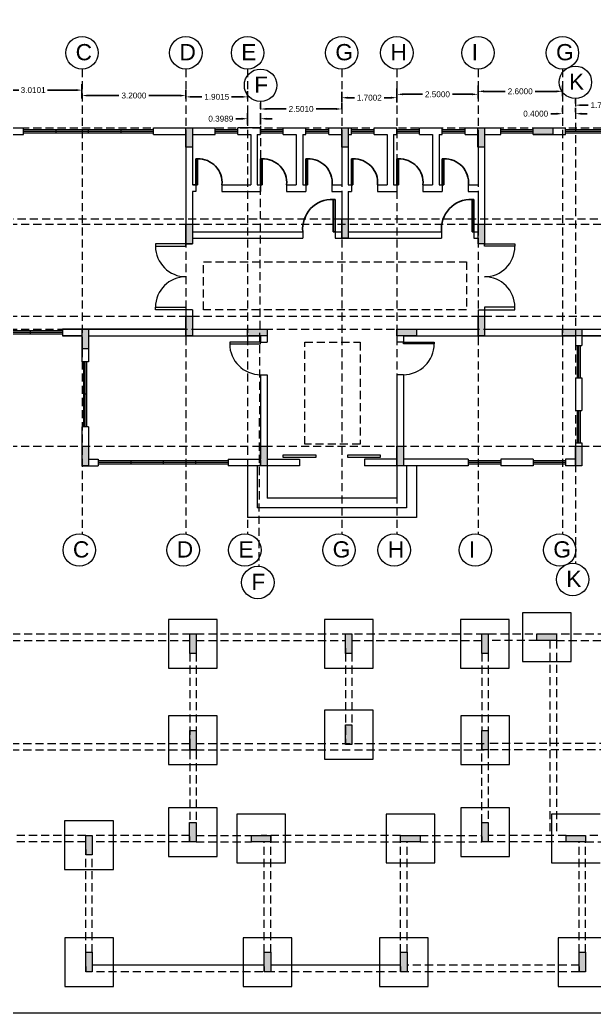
# Model space of a CAD drawing. Header units: inches. Extents: x 4 to 844, y 19 to 530.
# Drawn here: x 22.38 to 40.07, y 67.87 to 98.45 of the extents above; entities that cross this region are included whole.
import ezdxf

# ---------------------------------------------------------------- set-up
doc = ezdxf.new("R2010")
doc.units = ezdxf.units.IN
doc.header["$MEASUREMENT"] = 0
doc.linetypes.add('DASHED2', pattern=[0.375, 0.25, -0.125])
doc.linetypes.add('HIDDEN', pattern=[0.375, 0.25, -0.125])
doc.layers.add('DOOR', color=2, linetype='Continuous')
doc.layers.add('FUR', color=6, linetype='Continuous')
doc.styles.get("Standard").update_dxf_attribs({"font": 'arial.ttf'})
doc.dimstyles.get("Standard").update_dxf_attribs({"dimtxt": 0.18, "dimasz": 0.18, "dimexe": 0.18, "dimexo": 0.0625, "dimgap": 0.09, "dimtad": 0, "dimtih": 1, "dimtoh": 1, "dimdec": 4, "dimzin": 0, "dimdsep": 46, "dimtxsty": 'Standard', "dimcen": 0.09, "dimadec": 0, "dimazin": 0, "dimtfac": 1, "dimtdec": 4, "dimtofl": 0, "dimtmove": 0, "dimatfit": 3, "dimfxl": 1, "dimtolj": 1, "dimtzin": 0, "dimarcsym": 0})

# ---------------------------------------------------------------- blocks, each defined once
blk = doc.blocks.new('DESK4')
at = {"color": 0}
for p, q in [((0, 1), (-0.06, 1)), ((0, 0), (-0.06, 0))]:
    blk.add_line(p, q, dxfattribs=at)
blk.add_lwpolyline([(-0.06, 1), (-0.06, 0)], dxfattribs=at)
blk.add_lwpolyline([(0.944, 0, 0.455404), (0, 1), (0, 0)], format="xyb", dxfattribs=at)
blk = doc.blocks.new('*D122')
at = {"color": 0, "lineweight": -2, "transparency": 16777216}
for p, q in [((39.496, 95.869), (39.496, 96)), ((39.676, 95.82), (39.891, 95.82)), ((41.016, 95.82), (40.801, 95.82)), ((41.196, 95.869), (41.196, 96))]:
    blk.add_line(p, q, dxfattribs=at)
at = {"color": 0, "lineweight": 0, "transparency": 16777216}
for points in [[(39.676, 95.85), (39.676, 95.79), (39.496, 95.82)], [(41.016, 95.85), (41.016, 95.79), (41.196, 95.82)]]:
    blk.add_solid(points, dxfattribs=at)
at = {"layer": 'Defpoints', "color": 0, "lineweight": 0, "transparency": 16777216}
for p in [(39.496, 95.82), (39.496, 95.807), (41.196, 95.807)]:
    blk.add_point(p, dxfattribs=at)
at = {"color": 0, "lineweight": 0, "transparency": 16777216, "insert": (40.346, 95.82), "char_height": 0.18, "attachment_point": 5}
blk.add_mtext('\\A1;1.7000', dxfattribs=at)
blk = doc.blocks.new('*D123')
at = {"color": 0, "lineweight": -2, "transparency": 16777216}
for p, q in [((39.096, 95.608), (39.096, 95.738)), ((39.496, 95.608), (39.496, 95.738)), ((38.916, 95.558), (38.736, 95.558)), ((39.676, 95.558), (39.856, 95.558))]:
    blk.add_line(p, q, dxfattribs=at)
at = {"color": 0, "lineweight": 0, "transparency": 16777216}
for points in [[(38.916, 95.588), (38.916, 95.528), (39.096, 95.558)], [(39.676, 95.588), (39.676, 95.528), (39.496, 95.558)]]:
    blk.add_solid(points, dxfattribs=at)
at = {"layer": 'Defpoints', "color": 0, "lineweight": 0, "transparency": 16777216}
for p in [(39.096, 95.558), (39.096, 95.545), (39.496, 95.545)]:
    blk.add_point(p, dxfattribs=at)
at = {"color": 0, "lineweight": 0, "transparency": 16777216, "insert": (38.273, 95.558), "char_height": 0.18, "attachment_point": 5}
blk.add_mtext('\\A1;0.4000', dxfattribs=at)
blk = doc.blocks.new('*D124')
at = {"color": 0, "lineweight": -2, "transparency": 16777216}
for p, q in [((36.496, 96.093), (36.496, 96.426)), ((39.096, 96.093), (39.096, 96.426)), ((36.676, 96.246), (37.331, 96.246)), ((38.916, 96.246), (38.261, 96.246))]:
    blk.add_line(p, q, dxfattribs=at)
at = {"color": 0, "lineweight": 0, "transparency": 16777216}
for points in [[(36.676, 96.276), (36.676, 96.216), (36.496, 96.246)], [(38.916, 96.276), (38.916, 96.216), (39.096, 96.246)]]:
    blk.add_solid(points, dxfattribs=at)
at = {"layer": 'Defpoints', "color": 0, "lineweight": 0, "transparency": 16777216}
for p in [(36.496, 96.246), (36.496, 96.03), (39.096, 96.03)]:
    blk.add_point(p, dxfattribs=at)
at = {"color": 0, "lineweight": 0, "transparency": 16777216, "insert": (37.796, 96.246), "char_height": 0.18, "attachment_point": 5}
blk.add_mtext('\\A1;2.6000', dxfattribs=at)
blk = doc.blocks.new('*D125')
at = {"color": 0, "lineweight": -2, "transparency": 16777216}
for p, q in [((33.996, 96.021), (33.996, 96.334)), ((36.496, 96.021), (36.496, 96.334)), ((34.176, 96.154), (34.781, 96.154)), ((36.316, 96.154), (35.711, 96.154))]:
    blk.add_line(p, q, dxfattribs=at)
at = {"color": 0, "lineweight": 0, "transparency": 16777216}
for points in [[(34.176, 96.184), (34.176, 96.124), (33.996, 96.154)], [(36.316, 96.184), (36.316, 96.124), (36.496, 96.154)]]:
    blk.add_solid(points, dxfattribs=at)
at = {"layer": 'Defpoints', "color": 0, "lineweight": 0, "transparency": 16777216}
for p in [(33.996, 96.154), (33.996, 95.958), (36.496, 95.958)]:
    blk.add_point(p, dxfattribs=at)
at = {"color": 0, "lineweight": 0, "transparency": 16777216, "insert": (35.246, 96.154), "char_height": 0.18, "attachment_point": 5}
blk.add_mtext('\\A1;2.5000', dxfattribs=at)
blk = doc.blocks.new('*D126')
at = {"color": 0, "lineweight": -2, "transparency": 16777216}
for p, q in [((32.296, 95.903), (32.296, 96.23)), ((32.476, 96.05), (32.692, 96.05)), ((33.816, 96.05), (33.6, 96.05)), ((33.996, 95.903), (33.996, 96.23))]:
    blk.add_line(p, q, dxfattribs=at)
at = {"color": 0, "lineweight": 0, "transparency": 16777216}
for points in [[(32.476, 96.08), (32.476, 96.02), (32.296, 96.05)], [(33.816, 96.08), (33.816, 96.02), (33.996, 96.05)]]:
    blk.add_solid(points, dxfattribs=at)
at = {"layer": 'Defpoints', "color": 0, "lineweight": 0, "transparency": 16777216}
for p in [(32.296, 96.05), (32.296, 95.841), (33.996, 95.841)]:
    blk.add_point(p, dxfattribs=at)
at = {"color": 0, "lineweight": 0, "transparency": 16777216, "insert": (33.146, 96.05), "char_height": 0.18, "attachment_point": 5}
blk.add_mtext('\\A1;1.7002', dxfattribs=at)
blk = doc.blocks.new('*D127')
at = {"color": 0, "lineweight": -2, "transparency": 16777216}
for p, q in [((29.795, 95.704), (29.795, 95.883)), ((32.296, 95.694), (32.296, 95.883)), ((29.975, 95.703), (30.58, 95.703)), ((32.116, 95.703), (31.51, 95.703))]:
    blk.add_line(p, q, dxfattribs=at)
at = {"color": 0, "lineweight": 0, "transparency": 16777216}
for points in [[(29.975, 95.733), (29.975, 95.673), (29.795, 95.703)], [(32.116, 95.733), (32.116, 95.673), (32.296, 95.703)]]:
    blk.add_solid(points, dxfattribs=at)
at = {"layer": 'Defpoints', "color": 0, "lineweight": 0, "transparency": 16777216}
for p in [(29.795, 95.703), (29.795, 95.641), (32.296, 95.631)]:
    blk.add_point(p, dxfattribs=at)
at = {"color": 0, "lineweight": 0, "transparency": 16777216, "insert": (31.045, 95.703), "char_height": 0.18, "attachment_point": 5}
blk.add_mtext('\\A1;2.5010', dxfattribs=at)
blk = doc.blocks.new('*D128')
at = {"color": 0, "lineweight": -2, "transparency": 16777216}
for p, q in [((29.396, 95.579), (29.396, 95.223)), ((29.795, 95.579), (29.795, 95.223)), ((29.216, 95.403), (29.036, 95.403)), ((29.975, 95.403), (30.155, 95.403))]:
    blk.add_line(p, q, dxfattribs=at)
at = {"color": 0, "lineweight": 0, "transparency": 16777216}
for points in [[(29.216, 95.433), (29.216, 95.373), (29.396, 95.403)], [(29.975, 95.433), (29.975, 95.373), (29.795, 95.403)]]:
    blk.add_solid(points, dxfattribs=at)
at = {"layer": 'Defpoints', "color": 0, "lineweight": 0, "transparency": 16777216}
for p in [(29.396, 95.641), (29.795, 95.641), (29.396, 95.403)]:
    blk.add_point(p, dxfattribs=at)
at = {"color": 0, "lineweight": 0, "transparency": 16777216, "insert": (28.572, 95.403), "char_height": 0.18, "attachment_point": 5}
blk.add_mtext('\\A1;0.3989', dxfattribs=at)
blk = doc.blocks.new('*D129')
at = {"color": 0, "lineweight": -2, "transparency": 16777216}
for p, q in [((27.494, 96.028), (27.494, 96.256)), ((27.674, 96.076), (27.989, 96.076)), ((29.216, 96.076), (28.901, 96.076)), ((29.396, 96.028), (29.396, 96.256))]:
    blk.add_line(p, q, dxfattribs=at)
at = {"color": 0, "lineweight": 0, "transparency": 16777216}
for points in [[(27.674, 96.106), (27.674, 96.046), (27.494, 96.076)], [(29.216, 96.106), (29.216, 96.046), (29.396, 96.076)]]:
    blk.add_solid(points, dxfattribs=at)
at = {"layer": 'Defpoints', "color": 0, "lineweight": 0, "transparency": 16777216}
for p in [(27.494, 96.076), (27.494, 95.965), (29.396, 95.965)]:
    blk.add_point(p, dxfattribs=at)
at = {"color": 0, "lineweight": 0, "transparency": 16777216, "insert": (28.445, 96.076), "char_height": 0.18, "attachment_point": 5}
blk.add_mtext('\\A1;1.9015', dxfattribs=at)
blk = doc.blocks.new('*D130')
at = {"color": 0, "lineweight": -2, "transparency": 16777216}
for p, q in [((24.294, 96.028), (24.294, 96.296)), ((24.474, 96.116), (25.431, 96.116)), ((27.314, 96.116), (26.358, 96.116)), ((27.494, 96.028), (27.494, 96.296))]:
    blk.add_line(p, q, dxfattribs=at)
at = {"color": 0, "lineweight": 0, "transparency": 16777216}
for points in [[(24.474, 96.146), (24.474, 96.086), (24.294, 96.116)], [(27.314, 96.146), (27.314, 96.086), (27.494, 96.116)]]:
    blk.add_solid(points, dxfattribs=at)
at = {"layer": 'Defpoints', "color": 0, "lineweight": 0, "transparency": 16777216}
for p in [(24.294, 96.116), (24.294, 95.965), (27.494, 95.965)]:
    blk.add_point(p, dxfattribs=at)
at = {"color": 0, "lineweight": 0, "transparency": 16777216, "insert": (25.894, 96.116), "char_height": 0.18, "attachment_point": 5}
blk.add_mtext('\\A1;3.2000', dxfattribs=at)
blk = doc.blocks.new('*D131')
at = {"color": 0, "lineweight": -2, "transparency": 16777216}
for p, q in [((21.284, 96.179), (21.284, 96.464)), ((24.294, 96.179), (24.294, 96.464)), ((21.464, 96.284), (22.343, 96.284)), ((24.114, 96.284), (23.236, 96.284))]:
    blk.add_line(p, q, dxfattribs=at)
at = {"color": 0, "lineweight": 0, "transparency": 16777216}
for points in [[(21.464, 96.314), (21.464, 96.254), (21.284, 96.284)], [(24.114, 96.314), (24.114, 96.254), (24.294, 96.284)]]:
    blk.add_solid(points, dxfattribs=at)
at = {"layer": 'Defpoints', "color": 0, "lineweight": 0, "transparency": 16777216}
for p in [(21.284, 96.284), (21.284, 96.116), (24.294, 96.116)]:
    blk.add_point(p, dxfattribs=at)
at = {"color": 0, "lineweight": 0, "transparency": 16777216, "insert": (22.789, 96.284), "char_height": 0.18, "attachment_point": 5}
blk.add_mtext('\\A1;3.0101', dxfattribs=at)

msp = doc.modelspace()

# ---------------------------------------------------------------- hatches: boundary and pattern name
at = {"lineweight": 0}
h = msp.add_hatch(color=5, dxfattribs=at)
h.dxf.hatch_style = 1
h.paths.add_polyline_path([(27.49645, 94.52224), (27.69645, 94.52224), (27.69645, 95.12224), (27.49645, 95.12224)])
h = msp.add_hatch(color=5, dxfattribs=at)
h.dxf.hatch_style = 1
h.paths.add_polyline_path([(32.29574, 94.52224), (32.49574, 94.52224), (32.49574, 95.12224), (32.29574, 95.12224)])
h = msp.add_hatch(color=5, dxfattribs=at)
h.dxf.hatch_style = 1
h.paths.add_polyline_path([(36.49455, 94.52224), (36.69455, 94.52224), (36.69455, 95.12224), (36.49455, 95.12224)])
h = msp.add_hatch(color=5, dxfattribs=at)
h.dxf.hatch_style = 1
h.paths.add_polyline_path([(38.79592, 95.12224), (38.19592, 95.12224), (38.19592, 94.92224), (38.79592, 94.92224)])
h = msp.add_hatch(color=5, dxfattribs=at)
h.dxf.hatch_style = 1
h.paths.add_polyline_path([(27.69592, 92.15421), (27.49592, 92.15421), (27.49592, 91.55421), (27.69592, 91.55421)])
h = msp.add_hatch(color=5, dxfattribs=at)
h.dxf.hatch_style = 1
h.paths.add_polyline_path([(32.29574, 91.72224), (32.49574, 91.72224), (32.49574, 92.32224), (32.29574, 92.32224)])
h = msp.add_hatch(color=5, dxfattribs=at)
h.dxf.hatch_style = 1
h.paths.add_polyline_path([(36.69592, 92.15421), (36.49592, 92.15421), (36.49592, 91.55421), (36.69592, 91.55421)])
h = msp.add_hatch(color=5, dxfattribs=at)
h.dxf.hatch_style = 1
h.paths.add_polyline_path([(27.69438, 89.32224), (27.49438, 89.32224), (27.49438, 88.72224), (27.69438, 88.72224)])
h = msp.add_hatch(color=5, dxfattribs=at)
h.dxf.hatch_style = 1
h.paths.add_polyline_path([(36.69592, 89.32224), (36.49592, 89.32224), (36.49592, 88.72224), (36.69592, 88.72224)])
h = msp.add_hatch(color=5, dxfattribs=at)
h.dxf.hatch_style = 1
h.paths.add_polyline_path([(24.49438, 88.92224), (24.29438, 88.92224), (24.29438, 88.32224), (24.49438, 88.32224)])
h = msp.add_hatch(color=5, dxfattribs=at)
h.dxf.hatch_style = 1
h.paths.add_polyline_path([(29.39592, 88.92224), (29.39592, 88.72224), (29.99592, 88.72224), (29.99592, 88.92224)])
h = msp.add_hatch(color=5, dxfattribs=at)
h.dxf.hatch_style = 1
h.paths.add_polyline_path([(33.99592, 88.92224), (33.99592, 88.72224), (34.59592, 88.72224), (34.59592, 88.92224)])
h = msp.add_hatch(color=5, dxfattribs=at)
h.dxf.hatch_style = 1
h.paths.add_polyline_path([(39.09592, 88.92224), (39.09592, 88.72224), (39.69592, 88.72224), (39.69592, 88.92224)])
h = msp.add_hatch(color=5, dxfattribs=at)
h.dxf.hatch_style = 1
h.paths.add_polyline_path([(24.29592, 84.72224), (24.49592, 84.72224), (24.49592, 85.32224), (24.29592, 85.32224)])
h = msp.add_hatch(color=5, dxfattribs=at)
h.dxf.hatch_style = 1
h.paths.add_polyline_path([(29.99592, 85.32224), (29.79592, 85.32224), (29.79592, 84.72224), (29.99592, 84.72224)])
h = msp.add_hatch(color=5, dxfattribs=at)
h.dxf.hatch_style = 1
h.paths.add_polyline_path([(33.99592, 84.72224), (34.19592, 84.72224), (34.19592, 85.32224), (33.99592, 85.32224)])
h = msp.add_hatch(color=5, dxfattribs=at)
h.dxf.hatch_style = 1
h.paths.add_polyline_path([(39.49592, 84.72224), (39.69592, 84.72224), (39.69592, 85.32224), (39.49592, 85.32224)])
h = msp.add_hatch(color=5, dxfattribs=at)
h.dxf.hatch_style = 1
h.paths.add_polyline_path([(27.61217, 78.94038), (27.81217, 78.94038), (27.81217, 79.54038), (27.61217, 79.54038)])
h = msp.add_hatch(color=5, dxfattribs=at)
h.dxf.hatch_style = 1
h.paths.add_polyline_path([(32.41147, 78.94038), (32.61147, 78.94038), (32.61147, 79.54038), (32.41147, 79.54038)])
h = msp.add_hatch(color=5, dxfattribs=at)
h.dxf.hatch_style = 1
h.paths.add_polyline_path([(36.61028, 78.94038), (36.81028, 78.94038), (36.81028, 79.54038), (36.61028, 79.54038)])
h = msp.add_hatch(color=5, dxfattribs=at)
h.dxf.hatch_style = 1
h.paths.add_polyline_path([(38.31164, 79.54038), (38.31164, 79.34038), (38.91164, 79.34038), (38.91164, 79.54038)])
h = msp.add_hatch(color=5, dxfattribs=at)
h.dxf.hatch_style = 1
h.paths.add_polyline_path([(27.61164, 75.97236), (27.81164, 75.97236), (27.81164, 76.57236), (27.61164, 76.57236)])
h = msp.add_hatch(color=5, dxfattribs=at)
h.dxf.hatch_style = 1
h.paths.add_polyline_path([(32.41147, 76.14038), (32.61147, 76.14038), (32.61147, 76.74038), (32.41147, 76.74038)])
h = msp.add_hatch(color=5, dxfattribs=at)
h.dxf.hatch_style = 1
h.paths.add_polyline_path([(36.61164, 75.97236), (36.81164, 75.97236), (36.81164, 76.57236), (36.61164, 76.57236)])
h = msp.add_hatch(color=5, dxfattribs=at)
h.dxf.hatch_style = 1
h.paths.add_polyline_path([(27.61011, 73.14038), (27.81011, 73.14038), (27.81011, 73.74038), (27.61011, 73.74038)])
h = msp.add_hatch(color=5, dxfattribs=at)
h.dxf.hatch_style = 1
h.paths.add_polyline_path([(36.61164, 73.14038), (36.81164, 73.14038), (36.81164, 73.74038), (36.61164, 73.74038)])
h = msp.add_hatch(color=5, dxfattribs=at)
h.dxf.hatch_style = 1
h.paths.add_polyline_path([(24.41011, 72.74038), (24.61011, 72.74038), (24.61011, 73.34038), (24.41011, 73.34038)])
h = msp.add_hatch(color=5, dxfattribs=at)
h.dxf.hatch_style = 1
h.paths.add_polyline_path([(29.51164, 73.34038), (29.51164, 73.14038), (30.11164, 73.14038), (30.11164, 73.34038)])
h = msp.add_hatch(color=5, dxfattribs=at)
h.dxf.hatch_style = 1
h.paths.add_polyline_path([(34.11164, 73.34038), (34.11164, 73.14038), (34.71164, 73.14038), (34.71164, 73.34038)])
h = msp.add_hatch(color=5, dxfattribs=at)
h.dxf.hatch_style = 1
h.paths.add_polyline_path([(39.21164, 73.34038), (39.21164, 73.14038), (39.81164, 73.14038), (39.81164, 73.34038)])
h = msp.add_hatch(color=5, dxfattribs=at)
h.dxf.hatch_style = 1
h.paths.add_polyline_path([(24.41164, 69.14038), (24.61164, 69.14038), (24.61164, 69.74038), (24.41164, 69.74038)])
h = msp.add_hatch(color=5, dxfattribs=at)
h.dxf.hatch_style = 1
h.paths.add_polyline_path([(29.91164, 69.14038), (30.11164, 69.14038), (30.11164, 69.74038), (29.91164, 69.74038)])
h = msp.add_hatch(color=5, dxfattribs=at)
h.dxf.hatch_style = 1
h.paths.add_polyline_path([(34.11164, 69.14038), (34.31164, 69.14038), (34.31164, 69.74038), (34.11164, 69.74038)])
h = msp.add_hatch(color=5, dxfattribs=at)
h.dxf.hatch_style = 1
h.paths.add_polyline_path([(39.61164, 69.14038), (39.81164, 69.14038), (39.81164, 69.74038), (39.61164, 69.74038)])

# ---------------------------------------------------------------- linework, layer by layer
at = {"color": 3, "linetype": 'HIDDEN', "lineweight": 0}
for p, q in [((24.29438, 96.93344), (24.29438, 82.61889)), ((27.49438, 96.93344), (27.49438, 82.61889)), ((29.39592, 96.93344), (29.39592, 82.61889)), ((32.29574, 96.93344), (32.29574, 82.61889)), ((33.99592, 96.93344), (33.99592, 82.61889)), ((36.49592, 96.93344), (36.49592, 82.61889)), ((39.09592, 96.93344), (39.09592, 82.61889)), ((39.49592, 96.02458), (39.49592, 81.71003)), ((29.79592, 95.93239), (29.74014, 81.62413))]:
    msp.add_line(p, q, dxfattribs=at)
at = {"linetype": 'HIDDEN', "lineweight": 0}
for p, q in [((14.16761, 95.12224), (51.48253, 95.12224)), ((11.43689, 92.32224), (48.75181, 92.32224)), ((14.16761, 92.15421), (51.48253, 92.15421)), ((14.16761, 89.32224), (51.48253, 89.32224)), ((10.79396, 88.92224), (48.10888, 88.92224)), ((14.16761, 85.32224), (51.48253, 85.32224))]:
    msp.add_line(p, q, dxfattribs=at)
at = {"color": 40, "lineweight": 0, "true_color": 0xf8d731}
for p, q in [((20.49592, 95.12224), (22.49592, 95.12224)), ((22.49592, 94.92224), (22.49592, 95.12224)), ((26.49592, 95.12224), (28.39556, 95.12224)), ((26.49592, 94.92224), (26.49592, 95.12224)), ((27.49586, 95.12224), (27.79586, 95.12224)), ((29.09562, 94.92224), (29.09562, 95.12224)), ((30.49568, 94.92224), (30.49568, 95.12224)), ((31.89574, 94.92224), (31.89574, 95.12224)), ((33.2958, 94.92224), (33.2958, 95.12224)), ((34.69586, 94.92224), (34.69586, 95.12224)), ((36.09592, 95.12224), (37.19592, 95.12224)), ((36.09592, 94.92224), (36.09592, 95.12224)), ((37.19592, 94.92224), (37.19592, 95.12224)), ((38.19592, 95.12224), (39.19592, 95.12224)), ((38.19592, 94.92224), (38.19592, 95.12224)), ((39.19592, 94.92224), (39.19592, 95.12224)), ((22.49592, 95.07224), (26.49592, 95.07224)), ((22.49592, 95.02224), (26.49592, 95.02224)), ((22.49592, 94.97224), (26.49592, 94.97224)), ((23.49592, 94.97224), (23.49592, 95.07224)), ((24.49592, 94.97224), (24.49592, 95.07224)), ((25.49592, 94.97224), (25.49592, 95.07224)), ((28.39556, 95.07224), (29.09562, 95.07224)), ((28.39556, 95.02224), (29.09562, 95.02224)), ((28.39556, 94.97224), (29.09562, 94.97224)), ((29.79562, 95.07224), (30.49568, 95.07224)), ((29.79562, 95.02224), (30.49568, 95.02224)), ((29.79562, 94.97224), (30.49568, 94.97224)), ((31.19568, 95.07224), (31.89574, 95.07224)), ((31.19568, 95.02224), (31.89574, 95.02224)), ((31.19568, 94.97224), (31.89574, 94.97224)), ((32.59574, 95.07224), (33.2958, 95.07224)), ((32.59574, 95.02224), (33.2958, 95.02224)), ((32.59574, 94.97224), (33.2958, 94.97224)), ((33.9958, 95.07224), (34.69586, 95.07224)), ((33.9958, 95.02224), (34.69586, 95.02224)), ((33.9958, 94.97224), (34.69586, 94.97224)), ((35.39586, 95.07224), (36.09592, 95.07224)), ((35.39586, 95.02224), (36.09592, 95.02224)), ((35.39586, 94.97224), (36.09592, 94.97224)), ((37.19592, 95.07224), (38.19592, 95.07224)), ((37.19592, 95.02224), (38.19592, 95.02224)), ((37.19592, 94.97224), (38.19592, 94.97224)), ((39.19592, 95.07224), (41.19592, 95.07224)), ((39.19592, 95.02224), (41.19592, 95.02224)), ((39.19592, 94.97224), (41.19592, 94.97224)), ((32.49574, 94.52224), (32.29574, 94.52224)), ((27.70433, 93.36615), (27.80433, 93.36615)), ((27.80433, 93.36615), (27.80433, 93.16615)), ((28.60433, 93.36615), (28.60433, 93.16615)), ((29.69562, 93.36615), (29.79562, 93.36615)), ((29.79562, 93.36615), (29.79562, 93.16615)), ((30.59562, 93.36615), (30.59562, 93.16615)), ((31.09568, 93.36615), (31.19568, 93.36615)), ((31.19568, 93.36615), (31.19568, 93.16615)), ((31.99568, 93.36615), (31.99568, 93.16615)), ((32.49574, 93.36615), (32.59574, 93.36615)), ((32.59574, 93.36615), (32.59574, 93.16615)), ((33.39574, 93.36615), (33.39574, 93.16615)), ((33.8958, 93.36615), (33.9958, 93.36615)), ((33.9958, 93.36615), (33.9958, 93.16615)), ((34.7958, 93.36615), (34.7958, 93.16615)), ((35.29586, 93.36615), (35.39586, 93.36615)), ((35.39586, 93.36615), (35.39586, 93.16615)), ((36.19586, 93.36615), (36.19586, 93.16615)), ((31.09592, 91.92224), (31.09592, 91.72224)), ((32.09592, 91.92224), (32.09592, 91.72224)), ((35.37084, 91.92224), (35.37084, 91.72224)), ((36.37084, 91.92224), (36.37084, 91.72224)), ((27.49592, 91.55572), (27.69592, 91.55572)), ((27.69592, 91.55421), (27.49592, 91.55421)), ((32.49574, 91.72224), (32.29574, 91.72224)), ((36.69592, 91.55421), (36.49592, 91.55421)), ((27.69592, 89.52224), (27.49592, 89.52224)), ((36.49592, 89.52224), (36.69592, 89.52224)), ((23.69592, 88.87224), (21.69592, 88.87224)), ((23.69592, 88.82224), (21.69592, 88.82224)), ((23.69592, 88.77224), (21.69592, 88.77224)), ((22.69592, 88.87224), (22.69592, 88.77224)), ((23.69592, 88.92224), (23.69592, 88.72224)), ((23.69592, 88.72224), (24.29592, 88.72224)), ((24.29592, 88.72224), (23.69592, 88.72224)), ((24.29592, 87.92224), (24.29592, 88.72224)), ((27.69438, 88.72224), (27.49438, 88.72224)), ((29.39592, 88.72224), (29.39592, 88.92224)), ((33.99592, 88.72224), (33.99592, 88.92224)), ((36.69592, 88.72224), (36.49592, 88.72224)), ((39.09592, 88.72224), (39.09592, 88.92224)), ((39.69592, 88.72224), (42.19592, 88.72224)), ((42.19592, 88.72224), (39.69592, 88.72224)), ((39.69592, 88.72224), (39.69592, 88.42224)), ((29.79592, 88.52224), (29.99592, 88.52224)), ((34.19592, 88.52224), (33.99592, 88.52224)), ((39.49592, 88.42224), (39.69592, 88.42224)), ((39.54592, 88.42224), (39.54592, 87.42224)), ((39.59592, 88.42224), (39.59592, 87.42224)), ((39.64592, 88.42224), (39.64592, 87.42224)), ((24.49438, 88.32224), (24.29438, 88.32224)), ((24.49592, 87.92224), (24.29592, 87.92224)), ((24.34592, 85.92224), (24.34592, 87.92224)), ((24.39592, 85.92224), (24.39592, 87.92224)), ((24.44592, 85.92224), (24.44592, 87.92224)), ((29.79592, 87.52224), (29.99592, 87.52224)), ((34.19592, 87.52224), (33.99592, 87.52224)), ((34.19592, 87.52224), (33.99592, 87.52224)), ((39.49592, 87.42224), (39.69592, 87.42224)), ((39.69592, 87.42224), (39.69592, 86.42224)), ((24.44592, 86.92224), (24.34592, 86.92224)), ((39.49592, 86.42224), (39.69592, 86.42224)), ((39.54592, 86.42224), (39.54592, 85.42224)), ((39.59592, 86.42224), (39.59592, 85.42224)), ((39.64592, 86.42224), (39.64592, 85.42224)), ((24.29592, 84.72224), (24.29592, 85.92224)), ((24.49592, 85.92224), (24.29592, 85.92224)), ((39.49592, 85.42224), (39.69592, 85.42224)), ((39.69592, 85.42224), (39.69592, 84.72224)), ((30.49737, 85.0528), (31.49737, 85.0528)), ((30.49737, 84.9728), (30.49737, 85.0528)), ((31.49737, 85.0528), (31.49737, 84.9728)), ((32.48127, 85.0528), (33.48127, 85.0528)), ((32.48127, 84.9728), (32.48127, 85.0528)), ((33.48127, 85.0528), (33.48127, 84.9728)), ((24.49592, 84.72224), (24.29592, 84.72224)), ((28.79592, 84.87224), (24.79592, 84.87224)), ((28.79592, 84.82224), (24.79592, 84.82224)), ((28.79592, 84.77224), (24.79592, 84.77224)), ((25.79592, 84.87224), (25.79592, 84.77224)), ((26.79592, 84.87224), (26.79592, 84.77224)), ((27.79592, 84.87224), (27.79592, 84.77224)), ((28.79592, 84.92224), (28.79592, 84.72224)), ((30.99592, 84.72224), (28.79592, 84.72224)), ((29.99592, 84.72224), (29.79592, 84.72224)), ((31.49737, 84.9728), (30.49737, 84.9728)), ((30.99592, 84.92224), (30.99592, 84.72224)), ((33.48127, 84.9728), (32.48127, 84.9728)), ((32.99592, 84.92224), (32.99592, 84.72224)), ((36.19592, 84.72224), (32.99592, 84.72224)), ((34.19592, 84.72224), (33.99592, 84.72224)), ((36.19592, 84.92224), (36.19592, 84.72224)), ((37.19592, 84.87224), (36.19592, 84.87224)), ((37.19592, 84.82224), (36.19592, 84.82224)), ((37.19592, 84.77224), (36.19592, 84.77224)), ((37.19592, 84.92224), (37.19592, 84.72224)), ((38.19592, 84.72224), (37.19592, 84.72224)), ((38.19592, 84.92224), (38.19592, 84.72224)), ((39.19592, 84.87224), (38.19592, 84.87224)), ((39.19592, 84.82224), (38.19592, 84.82224)), ((39.19592, 84.77224), (38.19592, 84.77224)), ((39.19592, 84.92224), (39.19592, 84.72224)), ((39.69592, 84.72224), (39.19592, 84.72224)), ((39.69592, 84.72224), (39.49592, 84.72224)), ((38.31164, 79.34038), (38.31164, 79.54038)), ((32.61147, 78.94038), (32.41147, 78.94038)), ((32.61147, 76.14038), (32.41147, 76.14038)), ((27.61164, 75.97386), (27.81164, 75.97386)), ((27.81164, 75.97236), (27.61164, 75.97236)), ((36.81164, 75.97236), (36.61164, 75.97236)), ((27.81011, 73.14038), (27.61011, 73.14038)), ((29.51164, 73.14038), (29.51164, 73.34038)), ((34.11164, 73.14038), (34.11164, 73.34038)), ((36.81164, 73.14038), (36.61164, 73.14038)), ((39.21164, 73.14038), (39.21164, 73.34038)), ((24.61011, 72.74038), (24.41011, 72.74038)), ((24.61164, 69.14038), (24.41164, 69.14038)), ((30.11164, 69.14038), (29.91164, 69.14038)), ((34.31164, 69.14038), (34.11164, 69.14038)), ((39.81164, 69.14038), (39.61164, 69.14038))]:
    msp.add_line(p, q, dxfattribs=at)
at = {"lineweight": 0}
for p, q in [((27.49645, 95.12224), (27.69645, 95.12224)), ((27.49645, 94.52224), (27.49645, 95.12224)), ((27.69645, 95.12224), (27.69645, 94.52224)), ((28.39556, 94.92224), (28.39556, 95.12224)), ((29.79562, 95.12224), (29.09562, 95.12224)), ((29.79562, 94.92224), (29.79562, 95.12224)), ((30.49568, 95.12224), (31.19568, 95.12224)), ((31.19568, 94.92224), (31.19568, 95.12224)), ((31.89574, 95.12224), (32.59574, 95.12224)), ((32.29574, 95.12224), (32.49574, 95.12224)), ((32.29574, 94.52224), (32.29574, 95.12224)), ((32.49574, 95.12224), (32.49574, 94.52224)), ((32.59574, 94.92224), (32.59574, 95.12224)), ((33.2958, 95.12224), (33.9958, 95.12224)), ((33.9958, 94.92224), (33.9958, 95.12224)), ((34.69586, 95.12224), (35.39586, 95.12224)), ((35.39586, 94.92224), (35.39586, 95.12224)), ((36.49455, 95.12224), (36.69455, 95.12224)), ((36.49455, 94.52224), (36.49455, 95.12224)), ((36.69455, 95.12224), (36.69455, 94.52224)), ((38.19592, 95.12224), (38.79592, 95.12224)), ((38.19592, 94.92224), (38.19592, 95.12224)), ((38.79592, 95.12224), (38.79592, 94.92224)), ((21.49592, 94.92224), (22.49592, 94.92224)), ((26.49592, 94.92224), (27.49592, 94.92224)), ((27.49592, 94.92224), (27.49592, 91.52224)), ((27.69586, 94.92224), (28.39556, 94.92224)), ((27.69586, 94.92224), (27.69586, 93.36615)), ((27.69592, 94.92224), (27.69592, 93.36615)), ((29.49562, 94.92224), (29.49562, 93.36615)), ((29.69562, 94.92224), (29.69562, 93.36615)), ((29.69562, 94.92224), (29.79562, 94.92224)), ((30.49568, 94.92224), (30.89568, 94.92224)), ((30.89568, 94.92224), (30.89568, 93.36615)), ((31.09568, 94.92224), (31.09568, 93.36615)), ((31.09568, 94.92224), (31.19568, 94.92224)), ((31.89574, 94.92224), (32.29574, 94.92224)), ((32.29574, 94.92224), (32.29574, 93.36615)), ((32.49574, 94.92224), (32.49574, 93.36615)), ((32.49574, 94.92224), (32.59574, 94.92224)), ((33.2958, 94.92224), (33.6958, 94.92224)), ((33.6958, 94.92224), (33.6958, 93.36615)), ((33.8958, 94.92224), (33.8958, 93.36615)), ((33.8958, 94.92224), (33.9958, 94.92224)), ((34.69586, 94.92224), (35.09586, 94.92224)), ((35.09586, 94.92224), (35.09586, 93.36615)), ((35.29586, 94.92224), (35.29586, 93.36615)), ((35.29586, 94.92224), (35.39586, 94.92224)), ((36.09592, 94.92224), (36.49592, 94.92224)), ((36.49592, 94.92224), (36.49592, 93.36615)), ((36.69592, 94.92224), (37.19592, 94.92224)), ((36.69592, 94.92224), (36.69592, 91.52224)), ((38.19592, 94.92224), (39.19592, 94.92224)), ((38.79592, 94.92224), (38.19592, 94.92224)), ((27.69645, 94.52224), (27.49645, 94.52224)), ((32.29574, 94.69026), (32.29574, 94.52224)), ((32.49574, 94.52224), (32.29574, 94.52224)), ((36.69455, 94.52224), (36.49455, 94.52224)), ((27.85233, 93.36615), (27.69586, 93.36615)), ((27.70433, 93.36615), (27.85233, 93.36615)), ((28.60433, 93.36615), (29.49562, 93.36615)), ((29.69562, 93.36615), (29.84362, 93.36615)), ((30.59562, 93.36615), (30.89568, 93.36615)), ((31.09568, 93.36615), (31.24368, 93.36615)), ((31.99568, 93.36615), (32.29574, 93.36615)), ((32.49574, 93.36615), (32.64374, 93.36615)), ((33.39574, 93.36615), (33.6958, 93.36615)), ((33.8958, 93.36615), (34.0438, 93.36615)), ((34.7958, 93.36615), (35.09586, 93.36615)), ((35.29586, 93.36615), (35.44386, 93.36615)), ((36.19586, 93.36615), (36.49592, 93.36615)), ((27.69586, 93.16615), (27.69586, 92.15116)), ((27.80433, 93.16615), (27.69586, 93.16615)), ((28.60433, 93.16615), (29.79562, 93.16615)), ((30.59562, 93.16615), (31.19568, 93.16615)), ((31.99568, 93.16615), (32.29574, 93.16615)), ((32.29574, 93.16615), (32.29574, 91.92224)), ((32.49574, 93.16615), (32.49574, 91.92224)), ((32.49574, 93.16615), (32.59574, 93.16615)), ((33.39574, 93.16615), (33.9958, 93.16615)), ((34.7958, 93.16615), (35.39586, 93.16615)), ((36.19586, 93.16615), (36.49592, 93.16615)), ((36.49592, 93.16615), (36.49592, 91.92224)), ((27.69592, 92.72224), (27.69592, 91.92224)), ((27.49592, 92.15421), (27.69592, 92.15421)), ((27.49592, 91.55421), (27.49592, 92.15421)), ((27.69592, 92.15421), (27.69592, 91.55421)), ((32.29574, 92.32224), (32.49574, 92.32224)), ((32.29574, 91.72224), (32.29574, 92.32224)), ((32.49574, 92.32224), (32.49574, 91.72224)), ((36.49592, 92.15421), (36.69592, 92.15421)), ((36.49592, 91.55421), (36.49592, 92.15421)), ((36.69592, 92.15421), (36.69592, 91.55421)), ((27.69592, 91.92224), (31.09593, 91.92224)), ((32.03616, 91.92224), (32.29574, 91.92224)), ((32.29574, 91.89026), (32.29574, 91.72224)), ((32.49574, 91.92224), (35.37086, 91.92224)), ((36.31108, 91.92224), (36.49592, 91.92224)), ((27.49592, 91.72224), (27.49592, 91.55421)), ((27.69592, 91.55421), (27.49592, 91.55421)), ((27.69592, 91.72224), (27.69592, 91.55572)), ((27.69592, 91.72224), (31.09592, 91.72224)), ((32.09592, 91.72224), (35.37084, 91.72224)), ((32.49574, 91.72224), (32.29574, 91.72224)), ((36.37084, 91.72224), (36.49592, 91.72224)), ((36.49592, 91.72224), (36.49592, 91.55421)), ((36.69592, 91.55421), (36.49592, 91.55421)), ((27.49438, 89.32224), (27.69438, 89.32224)), ((27.49438, 88.72224), (27.49438, 89.32224)), ((27.49592, 89.52224), (27.49592, 88.92224)), ((27.69438, 89.32224), (27.69438, 88.72224)), ((27.69592, 89.52224), (27.69592, 88.92224)), ((36.49592, 89.52224), (36.49592, 88.92224)), ((36.49592, 89.32224), (36.69592, 89.32224)), ((36.49592, 88.72224), (36.49592, 89.32224)), ((36.69592, 89.52224), (36.69592, 88.92224)), ((36.69592, 89.32224), (36.69592, 88.72224)), ((23.69592, 88.92224), (27.49592, 88.92224)), ((24.49592, 88.92224), (23.69592, 88.92224)), ((24.29438, 88.92224), (24.49438, 88.92224)), ((24.29438, 88.32224), (24.29438, 88.92224)), ((24.49438, 88.92224), (24.49438, 88.32224)), ((27.49592, 88.92224), (24.49592, 88.92224)), ((24.49592, 88.72224), (29.79592, 88.72224)), ((24.49592, 88.72224), (24.49592, 87.92224)), ((27.49438, 88.89026), (27.49438, 88.72224)), ((27.69438, 88.72224), (27.49438, 88.72224)), ((27.69592, 88.92224), (29.99592, 88.92224)), ((29.39592, 88.92224), (29.99592, 88.92224)), ((29.39592, 88.72224), (29.39592, 88.92224)), ((29.99592, 88.72224), (29.39592, 88.72224)), ((29.79592, 88.72224), (29.79592, 88.52224)), ((29.99592, 88.92224), (29.99592, 88.52224)), ((29.99592, 88.92224), (29.99592, 88.72224)), ((33.99592, 88.92224), (36.49592, 88.92224)), ((33.99592, 88.92224), (33.99592, 88.52224)), ((33.99592, 88.92224), (34.59592, 88.92224)), ((33.99592, 88.72224), (33.99592, 88.92224)), ((34.59592, 88.72224), (33.99592, 88.72224)), ((34.19592, 88.72224), (39.49592, 88.72224)), ((34.19592, 88.72224), (34.19592, 88.52224)), ((34.59592, 88.92224), (34.59592, 88.72224)), ((36.49592, 88.89026), (36.49592, 88.72224)), ((36.69592, 88.72224), (36.49592, 88.72224)), ((36.69592, 88.92224), (42.19592, 88.92224)), ((36.69592, 88.92224), (39.49592, 88.92224)), ((39.09592, 88.92224), (39.69592, 88.92224)), ((39.09592, 88.72224), (39.09592, 88.92224)), ((39.69592, 88.72224), (39.09592, 88.72224)), ((39.49592, 88.72224), (39.49592, 88.42224)), ((39.69592, 88.92224), (39.69592, 88.72224)), ((24.29438, 88.49026), (24.29438, 88.32224)), ((24.49438, 88.32224), (24.29438, 88.32224)), ((29.79592, 87.52224), (29.79592, 84.92224)), ((29.99592, 87.52224), (29.99592, 84.92224)), ((33.99592, 87.52224), (33.99592, 84.92224)), ((34.19592, 87.52224), (34.19592, 84.92224)), ((39.49592, 87.42224), (39.49592, 86.42224)), ((24.49592, 85.92224), (24.49592, 84.92224)), ((24.29592, 85.32224), (24.49592, 85.32224)), ((24.29592, 84.72224), (24.29592, 85.32224)), ((24.49592, 85.32224), (24.49592, 84.72224)), ((29.79592, 85.32224), (29.99592, 85.32224)), ((29.79592, 84.72224), (29.79592, 85.32224)), ((29.99592, 85.32224), (29.99592, 84.72224)), ((33.99592, 85.32224), (34.19592, 85.32224)), ((33.99592, 84.72224), (33.99592, 85.32224)), ((34.19592, 85.32224), (34.19592, 84.72224)), ((39.49592, 85.42224), (39.49592, 84.92224)), ((39.49592, 85.32224), (39.69592, 85.32224)), ((39.49592, 84.72224), (39.49592, 85.32224)), ((39.69592, 85.32224), (39.69592, 84.72224)), ((24.29592, 84.89026), (24.29592, 84.72224)), ((24.29592, 84.72224), (24.79592, 84.72224)), ((24.49592, 84.72224), (24.29592, 84.72224)), ((24.49592, 84.92224), (24.79592, 84.92224)), ((24.79592, 84.92224), (24.79592, 84.72224)), ((28.79592, 84.92224), (29.79592, 84.92224)), ((29.39592, 84.72224), (29.39592, 83.12224)), ((29.69592, 84.72224), (29.69592, 83.42224)), ((29.79592, 84.89026), (29.79592, 84.72224)), ((29.99592, 84.72224), (29.79592, 84.72224)), ((29.99592, 84.92224), (30.99592, 84.92224)), ((29.99592, 84.72224), (29.99592, 83.72224)), ((33.99592, 84.92224), (32.99592, 84.92224)), ((33.99592, 84.89026), (33.99592, 84.72224)), ((34.19592, 84.72224), (33.99592, 84.72224)), ((35.49592, 84.92224), (34.19592, 84.92224)), ((34.29592, 84.72224), (34.29592, 83.42224)), ((34.59592, 84.72224), (34.59592, 83.12224)), ((36.19592, 84.92224), (35.49592, 84.92224)), ((38.19592, 84.92224), (37.19592, 84.92224)), ((39.49592, 84.92224), (39.19592, 84.92224)), ((39.49592, 84.89026), (39.49592, 84.72224)), ((39.69592, 84.72224), (39.49592, 84.72224)), ((33.99592, 83.72224), (29.99592, 83.72224)), ((34.29592, 83.42224), (29.69592, 83.42224)), ((34.59592, 83.12224), (29.39592, 83.12224)), ((27.61217, 79.54038), (27.81217, 79.54038)), ((27.61217, 78.94038), (27.61217, 79.54038)), ((27.81217, 79.54038), (27.81217, 78.94038)), ((32.41147, 79.54038), (32.61147, 79.54038)), ((32.41147, 78.94038), (32.41147, 79.54038)), ((32.61147, 79.54038), (32.61147, 78.94038)), ((36.61028, 79.54038), (36.81028, 79.54038)), ((36.61028, 78.94038), (36.61028, 79.54038)), ((36.81028, 79.54038), (36.81028, 78.94038)), ((38.31164, 79.54038), (38.91164, 79.54038)), ((38.31164, 79.34038), (38.31164, 79.54038)), ((38.91164, 79.54038), (38.91164, 79.34038)), ((38.91164, 79.34038), (38.31164, 79.34038)), ((27.81217, 78.94038), (27.61217, 78.94038)), ((32.41147, 79.1084), (32.41147, 78.94038)), ((32.61147, 78.94038), (32.41147, 78.94038)), ((36.81028, 78.94038), (36.61028, 78.94038)), ((27.61164, 76.57236), (27.81164, 76.57236)), ((27.61164, 75.97236), (27.61164, 76.57236)), ((27.81164, 76.57236), (27.81164, 75.97236)), ((32.41147, 76.74038), (32.61147, 76.74038)), ((32.41147, 76.14038), (32.41147, 76.74038)), ((32.61147, 76.74038), (32.61147, 76.14038)), ((36.61164, 76.57236), (36.81164, 76.57236)), ((36.61164, 75.97236), (36.61164, 76.57236)), ((36.81164, 76.57236), (36.81164, 75.97236)), ((27.61164, 76.14038), (27.61164, 75.97236)), ((27.81164, 76.14038), (27.81164, 75.97386)), ((32.41147, 76.3084), (32.41147, 76.14038)), ((32.61147, 76.14038), (32.41147, 76.14038)), ((36.61164, 76.14038), (36.61164, 75.97236)), ((27.81164, 75.97236), (27.61164, 75.97236)), ((36.81164, 75.97236), (36.61164, 75.97236)), ((27.61011, 73.74038), (27.81011, 73.74038)), ((27.61011, 73.14038), (27.61011, 73.74038)), ((27.81011, 73.74038), (27.81011, 73.14038)), ((36.61164, 73.74038), (36.81164, 73.74038)), ((36.61164, 73.14038), (36.61164, 73.74038)), ((36.81164, 73.74038), (36.81164, 73.14038)), ((24.41011, 73.34038), (24.61011, 73.34038)), ((24.41011, 72.74038), (24.41011, 73.34038)), ((24.61011, 73.34038), (24.61011, 72.74038)), ((27.61011, 73.3084), (27.61011, 73.14038)), ((27.81011, 73.14038), (27.61011, 73.14038)), ((29.51164, 73.34038), (30.11164, 73.34038)), ((29.51164, 73.14038), (29.51164, 73.34038)), ((30.11164, 73.14038), (29.51164, 73.14038)), ((30.11164, 73.34038), (30.11164, 73.14038)), ((34.11164, 73.34038), (34.71164, 73.34038)), ((34.11164, 73.14038), (34.11164, 73.34038)), ((34.71164, 73.14038), (34.11164, 73.14038)), ((34.71164, 73.34038), (34.71164, 73.14038)), ((36.61164, 73.3084), (36.61164, 73.14038)), ((36.81164, 73.14038), (36.61164, 73.14038)), ((39.21164, 73.34038), (39.81164, 73.34038)), ((39.21164, 73.14038), (39.21164, 73.34038)), ((39.81164, 73.14038), (39.21164, 73.14038)), ((39.81164, 73.34038), (39.81164, 73.14038)), ((24.41011, 72.9084), (24.41011, 72.74038)), ((24.61011, 72.74038), (24.41011, 72.74038)), ((24.41164, 69.74038), (24.61164, 69.74038)), ((24.41164, 69.14038), (24.41164, 69.74038)), ((24.61164, 69.74038), (24.61164, 69.14038)), ((29.91164, 69.74038), (30.11164, 69.74038)), ((29.91164, 69.14038), (29.91164, 69.74038)), ((30.11164, 69.74038), (30.11164, 69.14038)), ((34.11164, 69.74038), (34.31164, 69.74038)), ((34.11164, 69.14038), (34.11164, 69.74038)), ((34.31164, 69.74038), (34.31164, 69.14038)), ((39.61164, 69.74038), (39.81164, 69.74038)), ((39.61164, 69.14038), (39.61164, 69.74038)), ((39.81164, 69.74038), (39.81164, 69.14038)), ((24.41164, 69.3084), (24.41164, 69.14038)), ((24.61164, 69.14038), (24.41164, 69.14038)), ((29.91164, 69.3084), (29.91164, 69.14038)), ((30.11164, 69.14038), (29.91164, 69.14038)), ((34.11164, 69.3084), (34.11164, 69.14038)), ((34.31164, 69.14038), (34.11164, 69.14038)), ((39.61164, 69.3084), (39.61164, 69.14038)), ((39.81164, 69.14038), (39.61164, 69.14038))]:
    msp.add_line(p, q, dxfattribs=at)
at = {"color": 2, "lineweight": 0}
for p, q in [((29.09562, 94.92224), (29.49562, 94.92224)), ((29.91164, 69.34038), (24.61164, 69.34038)), ((34.11164, 69.34038), (30.11164, 69.34038))]:
    msp.add_line(p, q, dxfattribs=at)
at = {"color": 3, "lineweight": 0}
msp.add_line((33.99592, 84.72224), (33.99592, 83.72224), dxfattribs=at)
at = {"color": 2, "linetype": 'DASHED2', "lineweight": 0}
for p, q in [((18.01164, 79.54038), (27.61217, 79.54038)), ((27.81217, 79.54038), (36.71028, 79.54038)), ((36.81028, 79.54038), (47.71164, 79.54038)), ((18.01164, 79.34038), (27.61217, 79.34038)), ((27.81217, 79.34038), (32.41147, 79.34038)), ((32.61147, 79.34038), (36.71028, 79.34038)), ((38.31164, 79.34038), (36.81028, 79.34038)), ((38.71164, 79.34038), (38.71164, 73.34038)), ((38.91164, 79.34038), (41.31164, 79.34038)), ((38.91164, 79.34038), (38.91164, 73.34038)), ((27.61217, 78.94038), (27.61217, 73.74038)), ((27.81217, 78.94038), (27.81217, 73.74038)), ((32.41147, 78.94038), (32.41147, 76.14038)), ((32.61147, 78.94038), (32.61147, 76.14038)), ((36.61028, 78.94038), (36.61028, 76.57236)), ((36.81028, 78.94038), (36.81028, 76.57236)), ((27.61011, 76.15884), (21.61283, 76.15884)), ((27.81164, 76.17236), (36.81164, 76.17236)), ((47.61164, 76.17236), (36.81164, 76.17236)), ((27.61011, 75.95884), (21.61283, 75.95884)), ((27.81164, 75.97236), (36.81164, 75.97236)), ((36.61164, 73.74038), (36.61164, 75.97236)), ((36.81164, 75.97236), (36.81164, 73.74038)), ((47.61164, 75.97236), (36.81164, 75.97236)), ((24.41011, 73.34038), (21.61283, 73.34038)), ((24.41011, 73.14038), (21.61283, 73.14038)), ((27.61011, 73.34038), (24.61011, 73.34038)), ((27.61011, 73.14038), (24.61011, 73.14038)), ((27.81011, 73.34038), (29.51164, 73.34038)), ((27.81011, 73.14038), (29.51164, 73.14038)), ((34.11164, 73.34038), (29.81164, 73.34038)), ((29.91164, 69.74038), (29.91164, 73.14038)), ((30.11164, 69.74038), (30.11164, 73.34038)), ((30.11164, 73.14038), (34.11164, 73.14038)), ((34.11164, 69.74038), (34.11164, 73.14038)), ((34.31164, 69.74038), (34.31164, 73.14038)), ((34.71164, 73.34038), (36.61164, 73.34038)), ((34.71164, 73.14038), (36.61164, 73.14038)), ((39.21164, 73.34038), (36.81164, 73.34038)), ((39.21164, 73.14038), (36.81164, 73.14038)), ((39.61164, 69.74038), (39.61164, 73.14038)), ((41.31164, 73.34038), (39.81164, 73.34038)), ((39.81164, 73.14038), (41.31164, 73.14038)), ((39.81164, 69.74038), (39.81164, 73.14038)), ((24.41164, 69.74038), (24.41164, 72.74038)), ((24.61164, 69.74038), (24.61164, 72.74038)), ((39.61164, 69.14038), (24.61164, 69.14038)), ((39.61164, 69.34038), (34.31164, 69.34038))]:
    msp.add_line(p, q, dxfattribs=at)
at = {"color": 18, "lineweight": 0, "true_color": 0x000000}
msp.add_lwpolyline([(8.99647, 98.95913), (55.42367, 98.95913), (55.42367, 67.86838), (8.99647, 67.86838)], close=True, dxfattribs=at)
at = {"linetype": 'HIDDEN', "lineweight": 0}
for points in [[(28.03607, 91.00068), (36.14376, 91.00068), (36.14376, 89.52224), (28.03607, 89.52224)], [(31.15617, 88.52133), (32.86424, 88.52133), (32.86424, 85.38233), (31.15617, 85.38233)]]:
    msp.add_lwpolyline(points, close=True, dxfattribs=at)
at = {"color": 1, "lineweight": 0}
for points in [[(37.86164, 78.69038), (39.36164, 78.69038), (39.36164, 80.19038), (37.86164, 80.19038)], [(26.96217, 78.49038), (28.46217, 78.49038), (28.46217, 79.99038), (26.96217, 79.99038)], [(31.76147, 78.49038), (33.26147, 78.49038), (33.26147, 79.99038), (31.76147, 79.99038)], [(35.96028, 78.49038), (37.46028, 78.49038), (37.46028, 79.99038), (35.96028, 79.99038)], [(31.76147, 75.69038), (33.26147, 75.69038), (33.26147, 77.19038), (31.76147, 77.19038)], [(26.96164, 75.52236), (28.46164, 75.52236), (28.46164, 77.02236), (26.96164, 77.02236)], [(35.96164, 75.52236), (37.46164, 75.52236), (37.46164, 77.02236), (35.96164, 77.02236)], [(26.96011, 72.69038), (28.46011, 72.69038), (28.46011, 74.19038), (26.96011, 74.19038)], [(35.96164, 72.69038), (37.46164, 72.69038), (37.46164, 74.19038), (35.96164, 74.19038)], [(23.76011, 72.29038), (25.26011, 72.29038), (25.26011, 73.79038), (23.76011, 73.79038)], [(29.06164, 72.49038), (30.56164, 72.49038), (30.56164, 73.99038), (29.06164, 73.99038)], [(33.66164, 72.49038), (35.16164, 72.49038), (35.16164, 73.99038), (33.66164, 73.99038)], [(23.76164, 68.69038), (25.26164, 68.69038), (25.26164, 70.19038), (23.76164, 70.19038)], [(29.26164, 68.69038), (30.76164, 68.69038), (30.76164, 70.19038), (29.26164, 70.19038)], [(33.46164, 68.69038), (34.96164, 68.69038), (34.96164, 70.19038), (33.46164, 70.19038)], [(38.96164, 68.69038), (40.46164, 68.69038), (40.46164, 70.19038), (38.96164, 70.19038)]]:
    msp.add_lwpolyline(points, close=True, dxfattribs=at)
msp.add_lwpolyline([(40.26164, 73.99038), (38.76164, 73.99038), (38.76164, 72.49038), (40.26164, 72.49038)], dxfattribs=at)
at = {"color": 3, "lineweight": 0}
for centre in [(24.29438, 97.43344), (27.49438, 97.43344), (29.39592, 97.43344), (32.29574, 97.43344), (33.99592, 97.43344), (36.49592, 97.43344), (39.09592, 97.43344), (29.79592, 96.43239), (39.49592, 96.52458), (24.21061, 82.12596), (27.41061, 82.12596), (29.31214, 82.12596), (32.21197, 82.12596), (33.91214, 82.12596), (36.41214, 82.12596), (39.01214, 82.12596), (39.41214, 81.2171), (29.71214, 81.12491)]:
    msp.add_circle(centre, 0.5, dxfattribs=at)
at = {"layer": 'DOOR', "lineweight": 0}
for points in [[(27.49592, 91.55572), (26.55872, 91.55572), (26.55872, 91.47618), (27.49592, 91.47618)], [(36.69592, 91.55421), (37.63312, 91.55421), (37.63312, 91.47467), (36.69592, 91.47467)], [(27.49592, 89.52224), (26.55872, 89.52224), (26.55872, 89.60178), (27.49592, 89.60178)], [(36.69592, 89.52073), (37.63312, 89.52073), (37.63312, 89.60027), (36.69592, 89.60027)], [(29.79592, 88.52224), (28.84463, 88.52224), (28.84463, 88.47467), (29.79592, 88.47467)], [(34.19592, 88.52224), (35.1472, 88.52224), (35.1472, 88.47467), (34.19592, 88.47467)]]:
    msp.add_lwpolyline(points, close=True, dxfattribs=at)
for centre, radius, start, end in [((27.49592, 91.47618), 0.9372, 180, 270), ((36.69592, 91.47467), 0.9372, 270, 0), ((27.49592, 89.60178), 0.9372, 90, 180), ((36.69592, 89.60027), 0.9372, 0, 90), ((29.79592, 88.47467), 0.95128, 180, 270), ((34.19592, 88.47467), 0.95128, 270, 0)]:
    msp.add_arc(centre, radius, start, end, dxfattribs=at)

# ---------------------------------------------------------------- block references
at = {"layer": 'FUR', "color": 40, "lineweight": 0, "true_color": 0xf8d731}
for p, xscale, yscale, zscale in [((27.85233, 93.36615), 0.8, 0.8, 0.8), ((29.84362, 93.36615), 0.8, 0.8, 0.8), ((31.24368, 93.36615), 0.8, 0.8, 0.8), ((32.64374, 93.36615), 0.8, 0.8, 0.8), ((34.0438, 93.36615), 0.8, 0.8, 0.8), ((35.44386, 93.36615), 0.8, 0.8, 0.8), ((32.03616, 91.92224), -0.99599986897069, 0.99599986897069, 0.99599986897069), ((36.31108, 91.92224), -0.99599986897069, 0.99599986897069, 0.99599986897069)]:
    msp.add_blockref('DESK4', p, dxfattribs=dict(at, xscale=xscale, yscale=yscale, zscale=zscale))

# ---------------------------------------------------------------- texts
at = {"color": 3, "lineweight": 0}
for s, p in [('C', (24.09831, 97.202)), ('D', (27.29831, 97.202)), ('E', (29.19985, 97.202)), ('G', (32.09967, 97.202)), ('H', (33.79985, 97.202)), ('I', (36.29985, 97.202)), ('G', (38.89985, 97.202)), ('F', (29.59985, 96.20096)), ('K', (39.29985, 96.29315)), ('C', (24.01454, 81.89453)), ('D', (27.21454, 81.89453)), ('E', (29.11607, 81.89453)), ('G', (32.0159, 81.89453)), ('H', (33.71607, 81.89453)), ('I', (36.21607, 81.89453)), ('G', (38.81607, 81.89453)), ('F', (29.51607, 80.89348)), ('K', (39.21607, 80.98567))]:
    msp.add_text(s, height=0.5, dxfattribs=at).set_placement(p)

# ---------------------------------------------------------------- dimensions: what is measured, and where the dimension line sits
at = {"color": 18, "lineweight": 0, "true_color": 0x000000}
for base, p1, p2, picture, middle in [((21.2843, 96.28356), (24.29438, 96.11619), (21.2843, 96.11619), '*D131', (22.78934, 96.28356)), ((33.99592, 96.15447), (36.49592, 95.95834), (33.99592, 95.95834), '*D125', (35.24592, 96.15447)), ((36.49592, 96.24606), (39.09592, 96.03032), (36.49592, 96.03032), '*D124', (37.79592, 96.24606)), ((24.29438, 96.11619), (27.49438, 95.96507), (24.29438, 95.96507), '*D130', (25.89438, 96.11619)), ((27.49438, 96.07621), (29.39592, 95.96507), (27.49438, 95.96507), '*D129', (28.44515, 96.07621)), ((32.29574, 96.04986), (33.99592, 95.84066), (32.29574, 95.84066), '*D126', (33.14583, 96.04986)), ((29.79478, 95.70337), (32.29574, 95.63145), (29.79478, 95.6412), '*D127', (31.04526, 95.70337)), ((39.09592, 95.55843), (39.49592, 95.54536), (39.09592, 95.54536), '*D123', (38.27259, 95.55843)), ((39.49592, 95.81994), (41.19592, 95.80686), (39.49592, 95.80686), '*D122', (40.34592, 95.81994)), ((29.39592, 95.40283), (29.79478, 95.6412), (29.39592, 95.6412), '*D128', (28.5721, 95.40283))]:
    dim = msp.add_linear_dim(base=base, p1=p1, p2=p2, dimstyle='Standard', dxfattribs=at)
    dim.commit()
    dim.dimension.update_dxf_attribs({"geometry": picture, "text_midpoint": middle})

doc.saveas('drawing.dxf')
